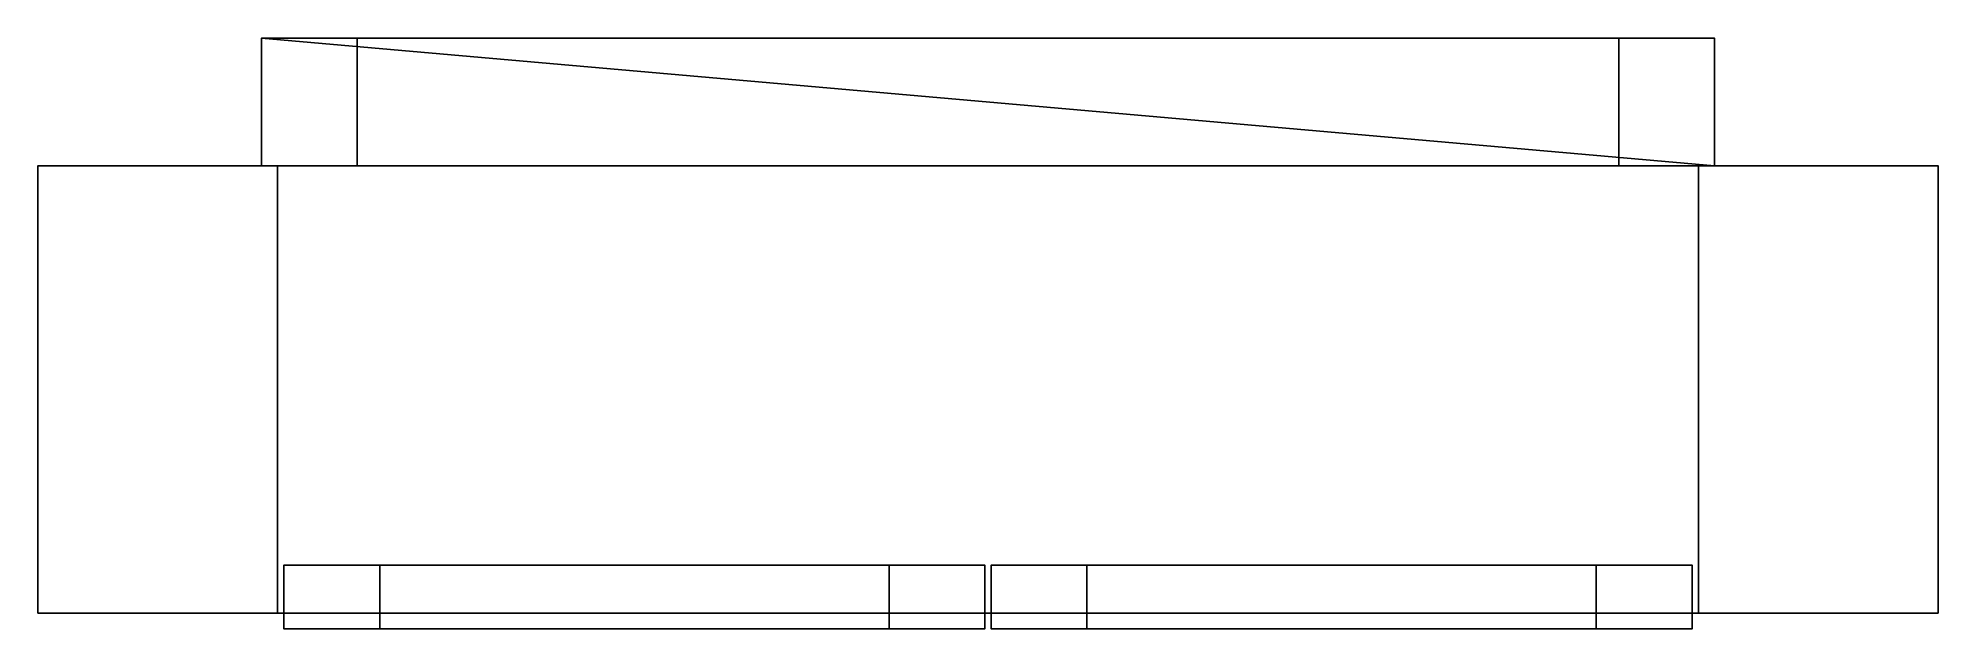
# Model space of a CAD drawing. Extents: x -0.14 to 1.05, y -0.04 to 0.33.
import ezdxf

# ---------------------------------------------------------------- set-up
doc = ezdxf.new("R2010")
doc.units = 0
doc.layers.get('0').update_dxf_attribs({"linetype": 'CONTINUOUS'})

msp = doc.modelspace()

# ---------------------------------------------------------------- meshes
at = {"color": 131}
mesh = msp.add_polyface(dxfattribs=at)
corners = [(0.393, 0, 0.622), (0.074, 0, 0.622), (0.074, 0, 0.632), (0.393, 0, 0.632), (0.074, -0.04, 0.592), (0.393, -0.04, 0.592), (0.393, -0.04, 0.582), (0.074, -0.04, 0.582), (0.074, -0.04, 0.632), (0.074, -0.04, 0.642), (0.074, 0, 0.682), (0.074, 0, 0.672), (0.074, -0.04, 0.182), (0.074, -0.04, 0.192), (0.074, 0, 0.232), (0.074, 0, 0.222), (0.074, -0.04, 0.482), (0.074, -0.04, 0.492), (0.074, 0, 0.532), (0.074, 0, 0.522), (0.074, -0.04, 0.432), (0.074, -0.04, 0.442), (0.074, 0, 0.482), (0.074, 0, 0.472), (0.074, -0.04, 0.532), (0.074, -0.04, 0.542), (0.074, 0, 0.582), (0.074, 0, 0.572), (0.074, -0.04, 0.132), (0.074, -0.04, 0.142), (0.074, 0, 0.182), (0.074, 0, 0.172), (0.074, -0.04, 0.332), (0.074, -0.04, 0.342), (0.074, 0, 0.382), (0.074, 0, 0.372), (0.074, -0.04, 0.382), (0.074, -0.04, 0.392), (0.074, 0, 0.432), (0.074, 0, 0.422), (0.074, -0.04, 0.082), (0.074, -0.04, 0.092), (0.074, 0, 0.132), (0.074, 0, 0.122), (0.074, -0.04, 0.232), (0.074, -0.04, 0.242), (0.074, 0, 0.282), (0.074, 0, 0.272), (0.074, -0.04, 0.282), (0.074, -0.04, 0.292), (0.074, 0, 0.332), (0.074, 0, 0.322), (0.074, -0.04, 1.3127), (0.074, -0.04, 1.3227), (0.074, 0, 1.3627), (0.074, 0, 1.3527), (0.074, -0.04, 1.2627), (0.074, -0.04, 1.2727), (0.074, 0, 1.3127), (0.074, 0, 1.3027), (0.074, -0.04, 0.8627), (0.074, -0.04, 0.8727), (0.074, 0, 0.9127), (0.074, 0, 0.9027), (0.074, -0.04, 1.1627), (0.074, -0.04, 1.1727), (0.074, 0, 1.2127), (0.074, 0, 1.2027), (0.074, -0.04, 1.1127), (0.074, -0.04, 1.1227), (0.074, 0, 1.1627), (0.074, 0, 1.1527), (0.074, -0.04, 1.2127), (0.074, -0.04, 1.2227), (0.074, 0, 1.2627), (0.074, 0, 1.2527), (0.074, -0.04, 0.8127), (0.074, -0.04, 0.8227), (0.074, 0, 0.8627), (0.074, 0, 0.8527), (0.074, -0.04, 1.0127), (0.074, -0.04, 1.0227), (0.074, 0, 1.0627), (0.074, 0, 1.0527), (0.074, -0.04, 1.0627), (0.074, -0.04, 1.0727), (0.074, 0, 1.1127), (0.074, 0, 1.1027), (0.074, -0.04, 0.7627), (0.074, -0.04, 0.7727), (0.074, 0, 0.8127), (0.074, 0, 0.8027), (0.074, -0.04, 0.9127), (0.074, -0.04, 0.9227), (0.074, 0, 0.9627), (0.074, 0, 0.9527), (0.074, -0.04, 0.9627), (0.074, -0.04, 0.9727), (0.074, 0, 1.0127), (0.074, 0, 1.0027), (0.014, -0.04, 0.6927), (0.014, -0.04, 0.012), (0.074, -0.04, 0.072), (0.074, -0.04, 0.6927), (0.014, 0, 0.012), (0.014, 0, 0.6927), (0.074, 0, 0.072), (0.074, 0, 0.6927), (0.074, -0.04, 0.7527), (0.014, -0.04, 0.7527), (0.393, 0, 0.072), (0.453, 0, 0.012), (0.014, 0, 0.7527), (0.014, -0.04, 1.4333), (0.074, -0.04, 1.3733), (0.014, 0, 1.4333), (0.074, 0, 0.7527), (0.074, 0, 1.3733), (0.393, -0.04, 1.3733), (0.453, -0.04, 1.4333), (0, 0.33), (0, 0.33, 1.445), (0.06, 0.33, 1.385), (0.06, 0.33, 0.06), (0, 0.25), (0, 0.25, 1.445), (0.06, 0.25, 1.385), (0.06, 0.25, 0.06), (0.01, -0.03, 1.435), (0.01, -0.03, 0.01), (0.01, 0.25, 0.01), (0.01, 0.25, 1.435), (-0.14, -0.03, 1.585), (-0.14, -0.03, -0.14), (-0.14, 0.25, -0.14), (-0.14, 0.25, 1.585)]
mesh.append_faces([[corners[k] for k in face] for face in [(0, 1, 2, 3), (4, 5, 3, 2), (1, 0, 6, 7), (2, 1, 7, 4), (5, 4, 7, 6), (8, 9, 10, 11), (12, 13, 14, 15), (16, 17, 18, 19), (20, 21, 22, 23), (24, 25, 26, 27), (28, 29, 30, 31), (32, 33, 34, 35), (36, 37, 38, 39), (40, 41, 42, 43), (44, 45, 46, 47), (48, 49, 50, 51), (52, 53, 54, 55), (56, 57, 58, 59), (60, 61, 62, 63), (64, 65, 66, 67), (68, 69, 70, 71), (72, 73, 74, 75), (76, 77, 78, 79), (80, 81, 82, 83), (84, 85, 86, 87), (88, 89, 90, 91), (92, 93, 94, 95), (96, 97, 98, 99), (100, 101, 102, 103), (104, 101, 100, 105), (103, 102, 106, 107), (103, 108, 109, 100), (104, 106, 110, 111), (105, 100, 109, 112), (104, 105, 107, 106), (113, 109, 108, 114), (112, 109, 113, 115), (116, 107, 105, 112), (114, 108, 116, 117), (113, 114, 118, 119), (112, 115, 117, 116), (120, 121, 122, 123), (121, 120, 124, 125), (123, 122, 126, 127), (127, 126, 125, 124), (128, 129, 130, 131), (128, 132, 133, 129), (131, 130, 134, 135), (134, 133, 132, 135)]], dxfattribs={"color": 131})
mesh = msp.add_polyface(dxfattribs=at)
corners = [(0.074, 0, 0.9127), (0.393, 0, 0.9127), (0.393, 0, 0.9027), (0.074, 0, 0.9027), (0.074, 0, 1.2127), (0.393, 0, 1.2127), (0.393, 0, 1.2027), (0.074, 0, 1.2027), (0.074, 0, 1.1627), (0.393, 0, 1.1627), (0.393, 0, 1.1527), (0.074, 0, 1.1527), (0.074, 0, 1.2627), (0.393, 0, 1.2627), (0.393, 0, 1.2527), (0.074, 0, 1.2527), (0.074, 0, 0.8627), (0.393, 0, 0.8627), (0.393, 0, 0.8527), (0.074, 0, 0.8527), (0.074, 0, 1.0627), (0.393, 0, 1.0627), (0.393, 0, 1.0527), (0.074, 0, 1.0527), (0.393, -0.04, 1.0227), (0.393, -0.04, 1.0127), (0.074, -0.04, 1.0127), (0.074, 0, 1.1127), (0.393, 0, 1.1127), (0.393, 0, 1.1027), (0.074, 0, 1.1027), (0.074, -0.04, 1.0727), (0.393, -0.04, 1.0727), (0.393, -0.04, 1.0627), (0.074, -0.04, 1.0627), (0.074, 0, 0.8127), (0.393, 0, 0.8127), (0.393, 0, 0.8027), (0.074, 0, 0.8027), (0.074, -0.04, 0.7727), (0.393, -0.04, 0.7727), (0.393, -0.04, 0.7627), (0.074, -0.04, 0.7627), (0.074, 0, 0.9627), (0.393, 0, 0.9627), (0.393, 0, 0.9527), (0.074, 0, 0.9527), (0.074, -0.04, 0.9227), (0.393, -0.04, 0.9227), (0.393, -0.04, 0.9127), (0.074, -0.04, 0.9127), (0.074, 0, 1.0127), (0.393, 0, 1.0127), (0.393, 0, 1.0027), (0.074, 0, 1.0027), (0.074, -0.04, 0.9727), (0.393, -0.04, 0.9727), (0.393, -0.04, 0.9627), (0.074, -0.04, 0.9627), (0.014, 0, 0.012), (0.453, 0, 0.012), (0.453, -0.04, 0.012), (0.014, -0.04, 0.012), (0.074, -0.04, 0.072), (0.393, -0.04, 0.072), (0.393, 0, 0.072), (0.074, 0, 0.072), (0.453, 0, 0.6927), (0.453, -0.04, 0.6927), (0.393, -0.04, 0.6927), (0.393, 0, 0.6927), (0.074, -0.04, 0.6927), (0.074, 0, 0.6927), (0.453, 0, 0.7527), (0.453, -0.04, 0.7527), (0.074, 0, 0.7527), (0.393, 0, 0.7527), (0.074, -0.04, 0.7527), (0.393, -0.04, 0.7527), (0.453, 0, 1.4333), (0.453, -0.04, 1.4333), (0.393, -0.04, 1.3733), (0.393, 0, 1.3733), (0.014, -0.04, 1.4333), (0.014, 0, 1.4333), (0.074, -0.04, 1.3733), (0.074, 0, 1.3733), (0, 0.33, 1.445), (0.91, 0.33, 1.445), (0.85, 0.33, 1.385), (0.06, 0.33, 1.385), (0, 0.25, 1.445), (0.91, 0.25, 1.445), (0.85, 0.25, 1.385), (0.06, 0.25, 1.385), (0.91, 0.33), (0, 0.33), (0.06, 0.33, 0.06), (0.85, 0.33, 0.06), (0.91, 0.25), (0, 0.25), (0.85, 0.25, 0.06), (0.06, 0.25, 0.06), (-0.14, 0.25, -0.14), (1.05, 0.25, -0.14), (1.05, -0.03, -0.14), (-0.14, -0.03, -0.14)]
mesh.append_faces([[corners[k] for k in face] for face in [(0, 1, 2, 3), (4, 5, 6, 7), (8, 9, 10, 11), (12, 13, 14, 15), (16, 17, 18, 19), (20, 21, 22, 23), (24, 25, 22, 21), (25, 26, 23, 22), (27, 28, 29, 30), (31, 32, 28, 27), (32, 33, 29, 28), (33, 34, 30, 29), (35, 36, 37, 38), (39, 40, 36, 35), (40, 41, 37, 36), (41, 42, 38, 37), (43, 44, 45, 46), (47, 48, 44, 43), (48, 49, 45, 44), (49, 50, 46, 45), (51, 52, 53, 54), (55, 56, 52, 51), (56, 57, 53, 52), (57, 58, 54, 53), (59, 60, 61, 62), (63, 64, 65, 66), (67, 68, 61, 60), (64, 69, 70, 65), (69, 71, 72, 70), (65, 70, 67, 60), (73, 74, 68, 67), (72, 75, 76, 70), (77, 78, 76, 75), (70, 76, 73, 67), (79, 80, 74, 73), (78, 81, 82, 76), (83, 80, 79, 84), (81, 85, 86, 82), (76, 82, 79, 73), (86, 84, 79, 82), (87, 88, 89, 90), (87, 91, 92), (90, 89, 93, 94), (92, 91, 94, 93), (95, 96, 97, 98), (96, 95, 99, 100), (100, 99, 101, 102), (98, 97, 102, 101), (103, 104, 105, 106)]], dxfattribs={"color": 131})
mesh = msp.add_polyface(dxfattribs=at)
corners = [(0.517, 0, 0.682), (0.836, 0, 0.682), (0.836, 0, 0.672), (0.517, 0, 0.672), (0.517, 0, 0.632), (0.836, 0, 0.632), (0.836, 0, 0.622), (0.517, 0, 0.622), (0.517, 0, 0.232), (0.836, 0, 0.232), (0.836, 0, 0.222), (0.517, 0, 0.222), (0.517, 0, 0.532), (0.836, 0, 0.532), (0.836, 0, 0.522), (0.517, 0, 0.522), (0.517, 0, 0.482), (0.836, 0, 0.482), (0.836, 0, 0.472), (0.517, 0, 0.472), (0.517, 0, 0.582), (0.836, 0, 0.582), (0.836, 0, 0.572), (0.517, 0, 0.572), (0.517, 0, 0.182), (0.836, 0, 0.182), (0.836, 0, 0.172), (0.517, 0, 0.172), (0.517, 0, 0.382), (0.836, 0, 0.382), (0.836, 0, 0.372), (0.517, 0, 0.372), (0.517, 0, 0.432), (0.836, 0, 0.432), (0.836, 0, 0.422), (0.517, 0, 0.422), (0.517, 0, 0.132), (0.836, 0, 0.132), (0.836, 0, 0.122), (0.517, 0, 0.122), (0.517, 0, 0.282), (0.836, 0, 0.282), (0.836, 0, 0.272), (0.517, 0, 0.272), (0.517, -0.04, 0.232), (0.517, -0.04, 0.242), (0.517, 0, 0.332), (0.836, 0, 0.332), (0.836, 0, 0.322), (0.517, 0, 0.322), (0.517, -0.04, 0.292), (0.836, -0.04, 0.292), (0.836, -0.04, 0.282), (0.517, -0.04, 0.282), (0.517, 0, 1.3627), (0.836, 0, 1.3627), (0.836, 0, 1.3527), (0.517, 0, 1.3527), (0.517, -0.04, 1.3227), (0.836, -0.04, 1.3227), (0.836, -0.04, 1.3127), (0.517, -0.04, 1.3127), (0.517, 0, 1.3127), (0.836, 0, 1.3127), (0.836, 0, 1.3027), (0.517, 0, 1.3027), (0.517, -0.04, 1.2727), (0.836, -0.04, 1.2727), (0.836, -0.04, 1.2627), (0.517, -0.04, 1.2627), (0.517, -0.04, 0.8627), (0.517, -0.04, 0.8727), (0.517, 0, 0.9127), (0.517, 0, 0.9027), (0.517, -0.04, 1.1627), (0.517, -0.04, 1.1727), (0.517, 0, 1.2127), (0.517, 0, 1.2027), (0.517, 0, 1.1527), (0.517, -0.04, 1.1127), (0.517, -0.04, 1.1227), (0.517, 0, 1.1627), (0.517, -0.04, 1.2127), (0.517, -0.04, 1.2227), (0.517, 0, 1.2627), (0.517, 0, 1.2527), (0.517, -0.04, 0.8127), (0.517, -0.04, 0.8227), (0.517, 0, 0.8627), (0.517, 0, 0.8527), (0.517, -0.04, 1.0127), (0.517, -0.04, 1.0227), (0.517, 0, 1.0627), (0.517, 0, 1.0527), (0.517, -0.04, 1.0627), (0.517, -0.04, 1.0727), (0.517, 0, 1.1127), (0.517, 0, 1.1027), (0.517, -0.04, 0.7627), (0.517, -0.04, 0.7727), (0.517, 0, 0.8127), (0.517, 0, 0.8027), (0.517, -0.04, 0.9127), (0.517, -0.04, 0.9227), (0.517, 0, 0.9627), (0.517, 0, 0.9527), (0.517, -0.04, 0.9627), (0.517, -0.04, 0.9727), (0.517, 0, 1.0127), (0.517, 0, 1.0027), (0.457, 0, 0.012), (0.457, -0.04, 0.012), (0.457, -0.04, 0.6927), (0.457, 0, 0.6927), (0.517, -0.04, 0.6927), (0.517, -0.04, 0.072), (0.517, 0, 0.072), (0.517, 0, 0.6927), (0.457, -0.04, 0.7527), (0.457, 0, 0.7527), (0.457, -0.04, 1.4333), (0.457, 0, 1.4333), (0.517, 0, 0.7527), (0.517, -0.04, 1.3733), (0.517, -0.04, 0.7527), (0.517, 0, 1.3733), (0.91, 0.25, 1.445), (0.91, 0.33, 1.445), (0, 0.33, 1.445), (0.91, 0.25, 1.445), (1.05, 0.25, 1.585), (-0.14, 0.25, 1.585), (-0.14, -0.03, 1.585), (1.05, -0.03, 1.585), (0.9, -0.03, 1.435), (0.01, -0.03, 1.435), (0.01, 0.25, 1.435), (0.9, 0.25, 1.435), (0.9, -0.03, 0.01), (0.9, 0.25, 0.01), (0.01, 0.25, 0.01), (0.01, -0.03, 0.01), (1.05, 0.25, -0.14), (-0.14, 0.25, -0.14)]
mesh.append_faces([[corners[k] for k in face] for face in [(0, 1, 2, 3), (4, 5, 6, 7), (8, 9, 10, 11), (12, 13, 14, 15), (16, 17, 18, 19), (20, 21, 22, 23), (24, 25, 26, 27), (28, 29, 30, 31), (32, 33, 34, 35), (36, 37, 38, 39), (40, 41, 42, 43), (44, 45, 40, 43), (46, 47, 48, 49), (50, 51, 47, 46), (52, 53, 49, 48), (53, 50, 46, 49), (54, 55, 56, 57), (58, 59, 55, 54), (60, 61, 57, 56), (61, 58, 54, 57), (62, 63, 64, 65), (66, 67, 63, 62), (68, 69, 65, 64), (69, 66, 62, 65), (70, 71, 72, 73), (74, 75, 76, 77), (78, 79, 80, 81), (82, 83, 84, 85), (86, 87, 88, 89), (90, 91, 92, 93), (94, 95, 96, 97), (98, 99, 100, 101), (102, 103, 104, 105), (106, 107, 108, 109), (110, 111, 112, 113), (114, 115, 116, 117), (113, 112, 118, 119), (110, 113, 117, 116), (119, 118, 120, 121), (122, 117, 113, 119), (123, 124, 122, 125), (119, 121, 125, 122), (126, 127, 128), (128, 129, 126), (130, 131, 132, 133), (134, 135, 136, 137), (138, 139, 140, 141), (139, 142, 143, 140), (131, 130, 137, 136)]], dxfattribs={"color": 131})
mesh = msp.add_polyface(dxfattribs=at)
corners = [(0.836, -0.04, 0.642), (0.836, -0.04, 0.632), (0.836, 0, 0.672), (0.836, 0, 0.682), (0.836, -0.04, 0.592), (0.836, -0.04, 0.582), (0.836, 0, 0.622), (0.836, 0, 0.632), (0.836, -0.04, 0.192), (0.836, -0.04, 0.182), (0.836, 0, 0.222), (0.836, 0, 0.232), (0.836, -0.04, 0.492), (0.836, -0.04, 0.482), (0.836, 0, 0.522), (0.836, 0, 0.532), (0.836, -0.04, 0.442), (0.836, -0.04, 0.432), (0.836, 0, 0.472), (0.836, 0, 0.482), (0.836, -0.04, 0.542), (0.836, -0.04, 0.532), (0.836, 0, 0.572), (0.836, 0, 0.582), (0.836, -0.04, 0.142), (0.836, -0.04, 0.132), (0.836, 0, 0.172), (0.836, 0, 0.182), (0.836, -0.04, 0.342), (0.836, -0.04, 0.332), (0.836, 0, 0.372), (0.836, 0, 0.382), (0.836, -0.04, 0.392), (0.836, -0.04, 0.382), (0.836, 0, 0.422), (0.836, 0, 0.432), (0.836, -0.04, 0.092), (0.836, -0.04, 0.082), (0.836, 0, 0.122), (0.836, 0, 0.132), (0.836, -0.04, 0.242), (0.836, -0.04, 0.232), (0.836, 0, 0.272), (0.836, 0, 0.282), (0.836, -0.04, 0.292), (0.836, -0.04, 0.282), (0.836, 0, 0.322), (0.836, 0, 0.332), (0.836, -0.04, 1.3227), (0.836, -0.04, 1.3127), (0.836, 0, 1.3527), (0.836, 0, 1.3627), (0.836, -0.04, 1.2727), (0.836, -0.04, 1.2627), (0.836, 0, 1.3027), (0.836, 0, 1.3127), (0.836, -0.04, 0.8727), (0.836, -0.04, 0.8627), (0.836, 0, 0.9027), (0.836, 0, 0.9127), (0.836, -0.04, 1.1727), (0.836, -0.04, 1.1627), (0.836, 0, 1.2027), (0.836, 0, 1.2127), (0.836, -0.04, 1.1227), (0.836, -0.04, 1.1127), (0.836, 0, 1.1527), (0.836, 0, 1.1627), (0.836, -0.04, 1.2227), (0.836, -0.04, 1.2127), (0.836, 0, 1.2527), (0.836, 0, 1.2627), (0.836, -0.04, 0.8227), (0.836, -0.04, 0.8127), (0.836, 0, 0.8527), (0.836, 0, 0.8627), (0.836, -0.04, 1.0227), (0.836, -0.04, 1.0127), (0.836, 0, 1.0527), (0.836, 0, 1.0627), (0.836, -0.04, 1.0727), (0.836, -0.04, 1.0627), (0.836, 0, 1.1027), (0.836, 0, 1.1127), (0.836, -0.04, 0.7727), (0.836, -0.04, 0.7627), (0.836, 0, 0.8027), (0.836, 0, 0.8127), (0.836, -0.04, 0.9227), (0.836, -0.04, 0.9127), (0.836, 0, 0.9527), (0.836, 0, 0.9627), (0.836, -0.04, 0.9727), (0.836, -0.04, 0.9627), (0.836, 0, 1.0027), (0.836, 0, 1.0127), (0.836, -0.04, 0.6927), (0.836, -0.04, 0.072), (0.896, -0.04, 0.012), (0.896, -0.04, 0.6927), (0.896, 0, 0.6927), (0.896, 0, 0.012), (0.836, 0, 0.6927), (0.836, 0, 0.072), (0.836, -0.04, 0.7527), (0.896, -0.04, 0.7527), (0.896, 0, 0.7527), (0.836, -0.04, 1.3733), (0.896, -0.04, 1.4333), (0.457, -0.04, 1.4333), (0.517, -0.04, 1.3733), (0.836, 0, 0.7527), (0.896, 0, 1.4333), (0.836, 0, 1.3733), (0.457, 0, 1.4333), (0.517, 0, 1.3733), (0.85, 0.33, 0.06), (0.85, 0.33, 1.385), (0.91, 0.33, 1.445), (0.91, 0.33), (0.91, 0.25), (0.91, 0.25, 1.445), (0.91, 0.25, 1.445), (0.85, 0.25, 1.385), (0.85, 0.25, 0.06), (0.9, 0.25, 0.01), (0.9, -0.03, 0.01), (0.9, -0.03, 1.435), (0.9, 0.25, 1.435), (1.05, 0.25, 1.585), (1.05, -0.03, 1.585), (1.05, -0.03, -0.14), (1.05, 0.25, -0.14)]
mesh.append_faces([[corners[k] for k in face] for face in [(0, 1, 2, 3), (4, 5, 6, 7), (8, 9, 10, 11), (12, 13, 14, 15), (16, 17, 18, 19), (20, 21, 22, 23), (24, 25, 26, 27), (28, 29, 30, 31), (32, 33, 34, 35), (36, 37, 38, 39), (40, 41, 42, 43), (44, 45, 46, 47), (48, 49, 50, 51), (52, 53, 54, 55), (56, 57, 58, 59), (60, 61, 62, 63), (64, 65, 66, 67), (68, 69, 70, 71), (72, 73, 74, 75), (76, 77, 78, 79), (80, 81, 82, 83), (84, 85, 86, 87), (88, 89, 90, 91), (92, 93, 94, 95), (96, 97, 98, 99), (100, 99, 98, 101), (97, 96, 102, 103), (104, 96, 99, 105), (103, 102, 100, 101), (106, 105, 99, 100), (107, 104, 105, 108), (109, 110, 107, 108), (102, 111, 106, 100), (112, 108, 105, 106), (104, 107, 113, 111), (109, 108, 112, 114), (107, 110, 115, 113), (111, 113, 112, 106), (115, 114, 112, 113), (116, 117, 118, 119), (120, 121, 122), (122, 123, 124), (122, 124, 120), (119, 118, 121, 120), (117, 116, 124, 123), (125, 126, 127, 128), (129, 130, 131, 132), (126, 131, 130, 127), (125, 128, 129, 132)]], dxfattribs={"color": 131})
mesh = msp.add_polyface(dxfattribs=at)
corners = [(0.393, -0.04, 0.592), (0.393, -0.04, 0.582), (0.393, 0, 0.622), (0.393, 0, 0.632), (0.393, -0.04, 0.642), (0.393, -0.04, 0.632), (0.393, 0, 0.672), (0.393, 0, 0.682), (0.393, -0.04, 0.192), (0.393, -0.04, 0.182), (0.393, 0, 0.222), (0.393, 0, 0.232), (0.393, -0.04, 0.492), (0.393, -0.04, 0.482), (0.393, 0, 0.522), (0.393, 0, 0.532), (0.393, -0.04, 0.442), (0.393, -0.04, 0.432), (0.393, 0, 0.472), (0.393, 0, 0.482), (0.393, -0.04, 0.542), (0.393, -0.04, 0.532), (0.393, 0, 0.572), (0.393, 0, 0.582), (0.393, -0.04, 0.142), (0.393, -0.04, 0.132), (0.393, 0, 0.172), (0.393, 0, 0.182), (0.393, -0.04, 0.342), (0.393, -0.04, 0.332), (0.393, 0, 0.372), (0.393, 0, 0.382), (0.393, -0.04, 0.392), (0.393, -0.04, 0.382), (0.393, 0, 0.422), (0.393, 0, 0.432), (0.393, -0.04, 0.092), (0.393, -0.04, 0.082), (0.393, 0, 0.122), (0.393, 0, 0.132), (0.393, -0.04, 0.242), (0.393, -0.04, 0.232), (0.393, 0, 0.272), (0.393, 0, 0.282), (0.393, -0.04, 0.292), (0.393, -0.04, 0.282), (0.393, 0, 0.322), (0.393, 0, 0.332), (0.393, -0.04, 1.3227), (0.393, -0.04, 1.3127), (0.393, 0, 1.3527), (0.393, 0, 1.3627), (0.074, -0.04, 1.2727), (0.393, -0.04, 1.2727), (0.393, 0, 1.3127), (0.074, 0, 1.3127), (0.393, -0.04, 1.2627), (0.393, 0, 1.3027), (0.074, -0.04, 1.2627), (0.074, 0, 1.3027), (0.074, -0.04, 0.8727), (0.393, -0.04, 0.8727), (0.393, 0, 0.9127), (0.074, 0, 0.9127), (0.393, -0.04, 0.8627), (0.393, 0, 0.9027), (0.074, -0.04, 0.8627), (0.074, 0, 0.9027), (0.074, -0.04, 1.1727), (0.393, -0.04, 1.1727), (0.393, 0, 1.2127), (0.074, 0, 1.2127), (0.393, -0.04, 1.1627), (0.393, 0, 1.2027), (0.074, -0.04, 1.1627), (0.074, 0, 1.2027), (0.074, -0.04, 1.1227), (0.393, -0.04, 1.1227), (0.393, 0, 1.1627), (0.074, 0, 1.1627), (0.393, -0.04, 1.1127), (0.393, 0, 1.1527), (0.074, -0.04, 1.1127), (0.074, 0, 1.1527), (0.074, -0.04, 1.2227), (0.393, -0.04, 1.2227), (0.393, 0, 1.2627), (0.074, 0, 1.2627), (0.393, -0.04, 1.2127), (0.393, 0, 1.2527), (0.074, -0.04, 1.2127), (0.074, 0, 1.2527), (0.074, -0.04, 0.8227), (0.393, -0.04, 0.8227), (0.393, 0, 0.8627), (0.074, 0, 0.8627), (0.393, -0.04, 0.8127), (0.393, 0, 0.8527), (0.074, -0.04, 0.8127), (0.074, 0, 0.8527), (0.074, -0.04, 1.0227), (0.393, -0.04, 1.0227), (0.393, 0, 1.0627), (0.074, 0, 1.0627), (0.074, -0.04, 1.0127), (0.393, -0.04, 1.0127), (0.393, -0.04, 1.0727), (0.074, -0.04, 1.0727), (0.074, -0.04, 1.0627), (0.393, -0.04, 1.0627), (0.393, -0.04, 0.7727), (0.074, -0.04, 0.7727), (0.074, -0.04, 0.7627), (0.393, -0.04, 0.7627), (0.393, -0.04, 0.9227), (0.074, -0.04, 0.9227), (0.074, -0.04, 0.9127), (0.393, -0.04, 0.9127), (0.393, -0.04, 0.9727), (0.074, -0.04, 0.9727), (0.074, -0.04, 0.9627), (0.393, -0.04, 0.9627), (0.074, -0.04, 0.072), (0.014, -0.04, 0.012), (0.453, -0.04, 0.012), (0.393, -0.04, 0.072), (0.393, -0.04, 0.6927), (0.453, -0.04, 0.6927), (0.393, -0.04, 0.7527), (0.453, -0.04, 0.7527), (0.074, -0.04, 0.7527), (0.074, -0.04, 0.6927), (0.393, -0.04, 1.3733), (0.453, -0.04, 1.4333), (0.01, -0.03, 1.435), (0.9, -0.03, 1.435), (1.05, -0.03, 1.585), (-0.14, -0.03, 1.585)]
mesh.append_faces([[corners[k] for k in face] for face in [(0, 1, 2, 3), (4, 5, 6, 7), (8, 9, 10, 11), (12, 13, 14, 15), (16, 17, 18, 19), (20, 21, 22, 23), (24, 25, 26, 27), (28, 29, 30, 31), (32, 33, 34, 35), (36, 37, 38, 39), (40, 41, 42, 43), (44, 45, 46, 47), (48, 49, 50, 51), (52, 53, 54, 55), (53, 56, 57, 54), (56, 58, 59, 57), (53, 52, 58, 56), (60, 61, 62, 63), (61, 64, 65, 62), (64, 66, 67, 65), (61, 60, 66, 64), (68, 69, 70, 71), (69, 72, 73, 70), (72, 74, 75, 73), (69, 68, 74, 72), (76, 77, 78, 79), (77, 80, 81, 78), (80, 82, 83, 81), (77, 76, 82, 80), (84, 85, 86, 87), (85, 88, 89, 86), (88, 90, 91, 89), (85, 84, 90, 88), (92, 93, 94, 95), (93, 96, 97, 94), (96, 98, 99, 97), (93, 92, 98, 96), (100, 101, 102, 103), (101, 100, 104, 105), (106, 107, 108, 109), (110, 111, 112, 113), (114, 115, 116, 117), (118, 119, 120, 121), (122, 123, 124, 125), (126, 125, 124, 127), (128, 126, 127, 129), (130, 131, 126, 128), (132, 128, 129, 133), (134, 135, 136, 137)]], dxfattribs={"color": 131})
mesh = msp.add_polyface(dxfattribs=at)
corners = [(0.517, -0.04, 0.642), (0.836, -0.04, 0.642), (0.836, 0, 0.682), (0.517, 0, 0.682), (0.836, -0.04, 0.632), (0.517, -0.04, 0.632), (0.517, 0, 0.672), (0.836, 0, 0.672), (0.517, -0.04, 0.592), (0.836, -0.04, 0.592), (0.836, 0, 0.632), (0.517, 0, 0.632), (0.836, -0.04, 0.582), (0.517, -0.04, 0.582), (0.517, 0, 0.622), (0.836, 0, 0.622), (0.517, -0.04, 0.192), (0.836, -0.04, 0.192), (0.836, 0, 0.232), (0.517, 0, 0.232), (0.836, -0.04, 0.182), (0.517, -0.04, 0.182), (0.517, 0, 0.222), (0.836, 0, 0.222), (0.517, -0.04, 0.492), (0.836, -0.04, 0.492), (0.836, 0, 0.532), (0.517, 0, 0.532), (0.836, -0.04, 0.482), (0.517, -0.04, 0.482), (0.517, 0, 0.522), (0.836, 0, 0.522), (0.517, -0.04, 0.442), (0.836, -0.04, 0.442), (0.836, 0, 0.482), (0.517, 0, 0.482), (0.836, -0.04, 0.432), (0.517, -0.04, 0.432), (0.517, 0, 0.472), (0.836, 0, 0.472), (0.517, -0.04, 0.542), (0.836, -0.04, 0.542), (0.836, 0, 0.582), (0.517, 0, 0.582), (0.836, -0.04, 0.532), (0.517, -0.04, 0.532), (0.517, 0, 0.572), (0.836, 0, 0.572), (0.517, -0.04, 0.142), (0.836, -0.04, 0.142), (0.836, 0, 0.182), (0.517, 0, 0.182), (0.836, -0.04, 0.132), (0.517, -0.04, 0.132), (0.517, 0, 0.172), (0.836, 0, 0.172), (0.517, -0.04, 0.342), (0.836, -0.04, 0.342), (0.836, 0, 0.382), (0.517, 0, 0.382), (0.836, -0.04, 0.332), (0.517, -0.04, 0.332), (0.517, 0, 0.372), (0.836, 0, 0.372), (0.517, -0.04, 0.392), (0.836, -0.04, 0.392), (0.836, 0, 0.432), (0.517, 0, 0.432), (0.836, -0.04, 0.382), (0.517, -0.04, 0.382), (0.517, 0, 0.422), (0.836, 0, 0.422), (0.517, -0.04, 0.092), (0.836, -0.04, 0.092), (0.836, 0, 0.132), (0.517, 0, 0.132), (0.836, -0.04, 0.082), (0.517, -0.04, 0.082), (0.517, 0, 0.122), (0.836, 0, 0.122), (0.517, -0.04, 0.242), (0.836, -0.04, 0.242), (0.836, 0, 0.282), (0.517, 0, 0.282), (0.836, -0.04, 0.232), (0.517, -0.04, 0.232), (0.517, 0, 0.272), (0.836, 0, 0.272), (0.836, -0.04, 0.292), (0.517, -0.04, 0.292), (0.517, -0.04, 0.282), (0.836, -0.04, 0.282), (0.836, -0.04, 1.3227), (0.517, -0.04, 1.3227), (0.517, -0.04, 1.3127), (0.836, -0.04, 1.3127), (0.457, -0.04, 0.6927), (0.457, -0.04, 0.012), (0.517, -0.04, 0.072), (0.517, -0.04, 0.6927), (0.517, -0.04, 0.7527), (0.457, -0.04, 0.7527), (0.457, -0.04, 1.4333), (0.517, -0.04, 1.3733), (0.9, -0.03, 0.01), (0.01, -0.03, 0.01), (-0.14, -0.03, -0.14), (1.05, -0.03, -0.14)]
mesh.append_faces([[corners[k] for k in face] for face in [(0, 1, 2, 3), (4, 5, 6, 7), (5, 0, 3, 6), (1, 0, 5, 4), (8, 9, 10, 11), (12, 13, 14, 15), (13, 8, 11, 14), (9, 8, 13, 12), (16, 17, 18, 19), (20, 21, 22, 23), (21, 16, 19, 22), (17, 16, 21, 20), (24, 25, 26, 27), (28, 29, 30, 31), (29, 24, 27, 30), (25, 24, 29, 28), (32, 33, 34, 35), (36, 37, 38, 39), (37, 32, 35, 38), (33, 32, 37, 36), (40, 41, 42, 43), (44, 45, 46, 47), (45, 40, 43, 46), (41, 40, 45, 44), (48, 49, 50, 51), (52, 53, 54, 55), (53, 48, 51, 54), (49, 48, 53, 52), (56, 57, 58, 59), (60, 61, 62, 63), (61, 56, 59, 62), (57, 56, 61, 60), (64, 65, 66, 67), (68, 69, 70, 71), (69, 64, 67, 70), (65, 64, 69, 68), (72, 73, 74, 75), (76, 77, 78, 79), (77, 72, 75, 78), (73, 72, 77, 76), (80, 81, 82, 83), (84, 85, 86, 87), (81, 80, 85, 84), (88, 89, 90, 91), (92, 93, 94, 95), (96, 97, 98, 99), (99, 100, 101, 96), (102, 101, 100, 103), (104, 105, 106, 107)]], dxfattribs={"color": 131})
mesh = msp.add_polyface(dxfattribs=at)
corners = [(0.074, 0, 0.682), (0.393, 0, 0.682), (0.393, 0, 0.672), (0.074, 0, 0.672), (0.074, -0.04, 0.642), (0.393, -0.04, 0.642), (0.393, -0.04, 0.632), (0.074, -0.04, 0.632), (0.074, 0, 0.232), (0.393, 0, 0.232), (0.393, 0, 0.222), (0.074, 0, 0.222), (0.074, -0.04, 0.192), (0.393, -0.04, 0.192), (0.393, -0.04, 0.182), (0.074, -0.04, 0.182), (0.074, 0, 0.532), (0.393, 0, 0.532), (0.393, 0, 0.522), (0.074, 0, 0.522), (0.074, -0.04, 0.492), (0.393, -0.04, 0.492), (0.393, -0.04, 0.482), (0.074, -0.04, 0.482), (0.074, 0, 0.482), (0.393, 0, 0.482), (0.393, 0, 0.472), (0.074, 0, 0.472), (0.074, -0.04, 0.442), (0.393, -0.04, 0.442), (0.393, -0.04, 0.432), (0.074, -0.04, 0.432), (0.074, 0, 0.582), (0.393, 0, 0.582), (0.393, 0, 0.572), (0.074, 0, 0.572), (0.074, -0.04, 0.542), (0.393, -0.04, 0.542), (0.393, -0.04, 0.532), (0.074, -0.04, 0.532), (0.074, 0, 0.182), (0.393, 0, 0.182), (0.393, 0, 0.172), (0.074, 0, 0.172), (0.074, -0.04, 0.142), (0.393, -0.04, 0.142), (0.393, -0.04, 0.132), (0.074, -0.04, 0.132), (0.074, 0, 0.382), (0.393, 0, 0.382), (0.393, 0, 0.372), (0.074, 0, 0.372), (0.074, -0.04, 0.342), (0.393, -0.04, 0.342), (0.393, -0.04, 0.332), (0.074, -0.04, 0.332), (0.074, 0, 0.432), (0.393, 0, 0.432), (0.393, 0, 0.422), (0.074, 0, 0.422), (0.074, -0.04, 0.392), (0.393, -0.04, 0.392), (0.393, -0.04, 0.382), (0.074, -0.04, 0.382), (0.074, 0, 0.132), (0.393, 0, 0.132), (0.393, 0, 0.122), (0.074, 0, 0.122), (0.074, -0.04, 0.092), (0.393, -0.04, 0.092), (0.393, -0.04, 0.082), (0.074, -0.04, 0.082), (0.074, 0, 0.282), (0.393, 0, 0.282), (0.393, 0, 0.272), (0.074, 0, 0.272), (0.074, -0.04, 0.242), (0.393, -0.04, 0.242), (0.393, -0.04, 0.232), (0.074, -0.04, 0.232), (0.074, 0, 0.332), (0.393, 0, 0.332), (0.393, 0, 0.322), (0.074, 0, 0.322), (0.074, -0.04, 0.292), (0.393, -0.04, 0.292), (0.393, -0.04, 0.282), (0.074, -0.04, 0.282), (0.074, 0, 1.3627), (0.393, 0, 1.3627), (0.393, 0, 1.3527), (0.074, 0, 1.3527), (0.074, -0.04, 1.3227), (0.393, -0.04, 1.3227), (0.393, -0.04, 1.3127), (0.074, -0.04, 1.3127), (0.074, 0, 1.3127), (0.393, 0, 1.3127), (0.393, 0, 1.3027), (0.074, 0, 1.3027)]
mesh.append_faces([[corners[k] for k in face] for face in [(0, 1, 2, 3), (4, 5, 1, 0), (6, 7, 3, 2), (5, 4, 7, 6), (8, 9, 10, 11), (12, 13, 9, 8), (14, 15, 11, 10), (13, 12, 15, 14), (16, 17, 18, 19), (20, 21, 17, 16), (22, 23, 19, 18), (21, 20, 23, 22), (24, 25, 26, 27), (28, 29, 25, 24), (30, 31, 27, 26), (29, 28, 31, 30), (32, 33, 34, 35), (36, 37, 33, 32), (38, 39, 35, 34), (37, 36, 39, 38), (40, 41, 42, 43), (44, 45, 41, 40), (46, 47, 43, 42), (45, 44, 47, 46), (48, 49, 50, 51), (52, 53, 49, 48), (54, 55, 51, 50), (53, 52, 55, 54), (56, 57, 58, 59), (60, 61, 57, 56), (62, 63, 59, 58), (61, 60, 63, 62), (64, 65, 66, 67), (68, 69, 65, 64), (70, 71, 67, 66), (69, 68, 71, 70), (72, 73, 74, 75), (76, 77, 73, 72), (78, 79, 75, 74), (77, 76, 79, 78), (80, 81, 82, 83), (84, 85, 81, 80), (86, 87, 83, 82), (85, 84, 87, 86), (88, 89, 90, 91), (92, 93, 89, 88), (94, 95, 91, 90), (93, 92, 95, 94), (96, 97, 98, 99)]], dxfattribs={"color": 131})
mesh = msp.add_polyface(dxfattribs=at)
corners = [(0.836, -0.04, 1.2727), (0.517, -0.04, 1.2727), (0.517, -0.04, 1.2627), (0.836, -0.04, 1.2627), (0.517, 0, 0.9127), (0.836, 0, 0.9127), (0.836, 0, 0.9027), (0.517, 0, 0.9027), (0.517, -0.04, 0.8727), (0.836, -0.04, 0.8727), (0.836, -0.04, 0.8627), (0.517, -0.04, 0.8627), (0.517, 0, 1.2127), (0.836, 0, 1.2127), (0.836, 0, 1.2027), (0.517, 0, 1.2027), (0.517, -0.04, 1.1727), (0.836, -0.04, 1.1727), (0.836, -0.04, 1.1627), (0.517, -0.04, 1.1627), (0.517, 0, 1.1627), (0.836, 0, 1.1627), (0.836, 0, 1.1527), (0.517, 0, 1.1527), (0.517, -0.04, 1.1227), (0.836, -0.04, 1.1227), (0.836, -0.04, 1.1127), (0.517, -0.04, 1.1127), (0.517, 0, 1.2627), (0.836, 0, 1.2627), (0.836, 0, 1.2527), (0.517, 0, 1.2527), (0.517, -0.04, 1.2227), (0.836, -0.04, 1.2227), (0.836, -0.04, 1.2127), (0.517, -0.04, 1.2127), (0.517, 0, 0.8627), (0.836, 0, 0.8627), (0.836, 0, 0.8527), (0.517, 0, 0.8527), (0.517, -0.04, 0.8227), (0.836, -0.04, 0.8227), (0.836, -0.04, 0.8127), (0.517, -0.04, 0.8127), (0.517, 0, 1.0627), (0.836, 0, 1.0627), (0.836, 0, 1.0527), (0.517, 0, 1.0527), (0.517, -0.04, 1.0227), (0.836, -0.04, 1.0227), (0.836, -0.04, 1.0127), (0.517, -0.04, 1.0127), (0.517, 0, 1.1127), (0.836, 0, 1.1127), (0.836, 0, 1.1027), (0.517, 0, 1.1027), (0.517, -0.04, 1.0727), (0.836, -0.04, 1.0727), (0.836, -0.04, 1.0627), (0.517, -0.04, 1.0627), (0.517, 0, 0.8127), (0.836, 0, 0.8127), (0.836, 0, 0.8027), (0.517, 0, 0.8027), (0.517, -0.04, 0.7727), (0.836, -0.04, 0.7727), (0.836, -0.04, 0.7627), (0.517, -0.04, 0.7627), (0.517, 0, 0.9627), (0.836, 0, 0.9627), (0.836, 0, 0.9527), (0.517, 0, 0.9527), (0.517, -0.04, 0.9227), (0.836, -0.04, 0.9227), (0.836, -0.04, 0.9127), (0.517, -0.04, 0.9127), (0.517, 0, 1.0127), (0.836, 0, 1.0127), (0.836, 0, 1.0027), (0.517, 0, 1.0027), (0.517, -0.04, 0.9727), (0.836, -0.04, 0.9727), (0.836, -0.04, 0.9627), (0.517, -0.04, 0.9627), (0.517, -0.04, 0.072), (0.457, -0.04, 0.012), (0.896, -0.04, 0.012), (0.836, -0.04, 0.072), (0.457, 0, 0.012), (0.896, 0, 0.012), (0.836, 0, 0.072), (0.517, 0, 0.072), (0.836, -0.04, 0.6927), (0.517, -0.04, 0.6927), (0.517, 0, 0.6927), (0.836, 0, 0.6927), (0.517, -0.04, 0.7527), (0.836, -0.04, 0.7527), (0.517, 0, 0.7527), (0.836, 0, 0.7527)]
mesh.append_faces([[corners[k] for k in face] for face in [(0, 1, 2, 3), (4, 5, 6, 7), (8, 9, 5, 4), (10, 11, 7, 6), (9, 8, 11, 10), (12, 13, 14, 15), (16, 17, 13, 12), (18, 19, 15, 14), (17, 16, 19, 18), (20, 21, 22, 23), (24, 25, 21, 20), (26, 27, 23, 22), (25, 24, 27, 26), (28, 29, 30, 31), (32, 33, 29, 28), (34, 35, 31, 30), (33, 32, 35, 34), (36, 37, 38, 39), (40, 41, 37, 36), (42, 43, 39, 38), (41, 40, 43, 42), (44, 45, 46, 47), (48, 49, 45, 44), (50, 51, 47, 46), (49, 48, 51, 50), (52, 53, 54, 55), (56, 57, 53, 52), (58, 59, 55, 54), (57, 56, 59, 58), (60, 61, 62, 63), (64, 65, 61, 60), (66, 67, 63, 62), (65, 64, 67, 66), (68, 69, 70, 71), (72, 73, 69, 68), (74, 75, 71, 70), (73, 72, 75, 74), (76, 77, 78, 79), (80, 81, 77, 76), (82, 83, 79, 78), (81, 80, 83, 82), (84, 85, 86, 87), (88, 89, 86, 85), (84, 87, 90, 91), (88, 91, 90, 89), (92, 93, 94, 95), (96, 93, 92, 97), (94, 98, 99, 95), (96, 97, 99, 98)]], dxfattribs={"color": 131})

doc.saveas('drawing.dxf')
